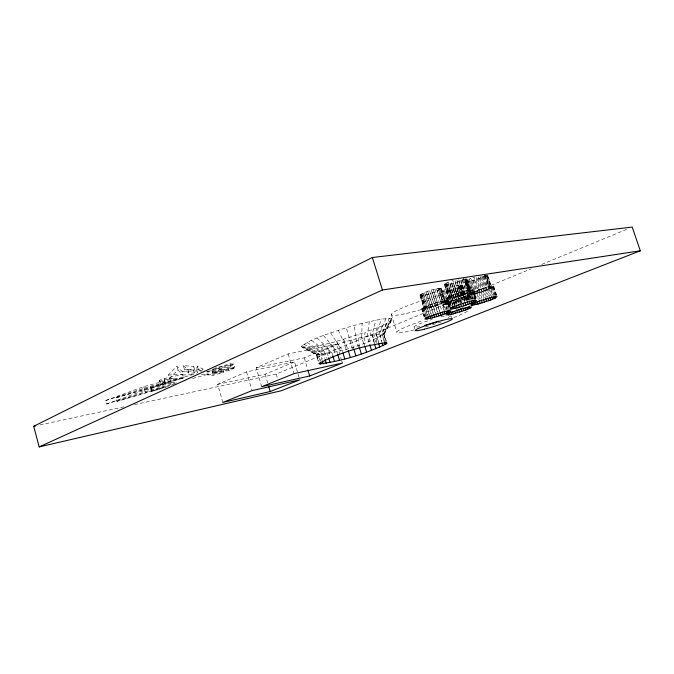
<?xml version="1.0" encoding="UTF-8"?>
<svg xmlns="http://www.w3.org/2000/svg" width="674" height="674" viewBox="0 0 674 674"><rect width="100%" height="100%" fill="white"/><g stroke="black" fill="none" stroke-linecap="round" stroke-linejoin="round"><path stroke-width="0.51" stroke-dasharray="3.37 2.53" d="M362.115 323.276L346.301 327.716L323.343 335.391L311.422 340.21L302.053 345.543L301.522 346.613L302.289 347.287L316.713 354.971C339.831 352.182 364.112 345.627 384.197 334.018L392.066 319.282L391.375 318.583L381.551 319.038L362.115 323.276L361.702 337.472L364.272 345.863M392.066 319.282C385.073 326.452 373.986 328.331 365.022 332.341L363.935 343.428L364.533 345.366M491.498 287.351C484.707 286.989 476.408 290.587 470.005 293.839C476.282 294.412 485.288 290.713 491.498 287.351L487.69 275.253M369.394 321.481L367.111 336.107L369.436 343.614M419.86 295.035C426.465 295.659 435.202 292.238 441.268 288.573C434.258 288.236 426.137 291.446 419.86 295.035L423.845 308.111C431.065 307.614 439.473 305.229 445.278 301.202C437.931 301.792 429.961 304.168 423.845 308.111M194.272 372.966L193.236 369.327L193.767 366.471L183.345 365.603L184.432 369.436L188.897 373.126L194.272 372.966L194.828 370.195L193.767 366.471M368.847 341.667L371.5 329.982M159.317 381.619L159.671 380.203L164.186 378.594L182.443 374.382L183.463 377.962L165.206 382.217L160.69 383.826L160.319 385.191L165.189 383.405L174.221 382.209L173.218 378.67L164.178 379.824L159.317 381.619L160.319 385.191M374.55 343.336L371.989 334.995L375.94 320.057M197.356 366.151L198.409 369.841L197.448 372.865L196.42 369.251L197.356 366.151L202.908 369.091L203.674 371.753M446.904 310.048L441.175 291.8C447.098 287.798 454.984 285.431 462.153 284.992L466.164 297.546C460.317 301.413 452.229 303.839 445.135 304.311C451.243 300.537 458.952 298.119 466.164 297.546M377.347 327.682L373.261 339.974L374.163 342.906M451.1 305.6L444.436 284.622L444.95 283.956L449.415 281.732L453.636 294.993C438.386 301.809 464.42 294.707 466.341 293.19C480.082 286.846 455.093 293.738 453.636 294.993M376.859 341.87L376.185 334.169L381.551 319.038M447.629 300.562L445 302.373L435.682 305.886L425.665 308.599L421.553 308.7L424.687 306.754L432.32 303.856L446.752 300.318L447.629 300.562L449.71 307.125M382.402 325.517L377.069 338.399L378.274 342.316M386.067 318.448L379.58 333.655L381.838 341.002M469.862 294.1L465.759 281.285L467.074 280.165L470.84 278.429L474.993 291.37M386.522 323.545L380.153 336.966L381.669 341.895M389.361 318.297L382.082 333.462L384.332 340.758M389.572 321.81L382.411 335.736L384.247 341.684M391.375 318.583L383.624 333.579L385.865 340.842M391.451 320.377L383.776 334.742L385.621 340.724M473.106 289.972C465.397 294.664 455.068 298.363 446.281 298.355C454.2 293.746 464.049 290.208 473.106 289.972L475.878 298.616M467.621 294.942L471.252 294.715L481.177 292.044L490.807 288.43L493.857 286.492L491.06 286.391L483.553 288.219L468.683 293.83L467.604 294.681L469.163 299.964M442.919 304.884L447.763 302.272L455.927 299.391L463.982 297.217L468.455 296.922L465.7 298.725L456.466 302.179L446.727 304.825L442.919 304.884L444.655 310.36M441.175 291.8C448.218 291.547 456.509 289.053 462.153 284.992M183.463 377.962L169.292 378.754L168.247 375.064L176.933 366.117L182.064 371.34L183.109 375.014L194.264 374.618M169.292 378.754L178.037 369.992L176.933 366.117M465.759 281.285C472.752 281.505 479.981 278.177 486.392 275.295L490.52 288.076M444.436 284.622C451.336 284.925 458.337 281.614 464.715 278.985L468.893 292.061M212.571 369.605L227.888 367.162L232.951 364.895L233.937 368.299L228.865 370.548L213.565 373.059L212.571 369.605L232.951 364.895M222.858 402.42L217.66 384.349L246.549 371.88L294.513 361.921L299.542 378.839M261.697 386.708L256.137 367.734L288.16 353.917L336.68 344.271L341.474 360.101M217.66 384.349L265.118 374.222L294.513 361.921M256.137 367.734L304.252 357.843L336.68 344.271M134.429 404.611L276.273 374.062L531.061 268.842M541.761 264.427L627.334 229.084M176.521 382.866L151.566 389.707L106.652 404.021L105.692 400.524L143.798 386.649L173.218 378.67M106.652 404.021L144.792 390.221L174.221 382.209M302.289 347.287C323.849 346.925 344.591 338.601 365.022 332.341M168.348 386.354L151.574 391.552L150.605 388.089L169.89 381.602L184.137 377.693L185.123 381.164M151.574 391.552L169.907 385.41M115.936 397.845L144.514 389.623L162.973 383.489L163.959 386.977L145.483 393.094L116.905 401.333L115.936 397.845L162.973 383.489M105.692 400.524L150.58 386.185L196.488 373.64M116.905 401.333L163.959 386.977M150.605 388.089L184.137 377.693M211.762 370.026L212.512 372.629L231.123 367.288L234.594 367.465L233.6 364.036L230.112 363.817L215.427 368.029M206.488 371.458L212.209 371.896L222.774 368.914L223.751 372.292L213.186 375.283L207.474 374.913L206.488 371.458L222.774 368.914M174.676 384.045L170.876 385.09L169.89 381.602M192.494 378.493L208.468 374.112L207.718 371.509M212.512 372.629L234.594 367.465M213.565 373.059L233.937 368.299M213.515 368.686L233.6 364.036M386.362 341.036L383.624 333.579C360.523 336.444 336.368 342.965 316.224 354.516L318.339 361.542M39.867 424.974L125.179 406.599M207.474 374.913L223.751 372.292M168.247 375.064L182.443 374.382M201.366 374.365L208.468 374.112M182.064 371.34L202.385 370.784M196.42 369.251L202.908 369.091M183.345 365.603L187.852 369.436L193.236 369.327M184.432 369.436L194.828 370.195M198.409 369.841L203.927 372.646M301.522 346.613L316.224 354.516L318.507 360.961M304.303 347.548L318.145 355.122L319.939 361.07M302.053 345.543L316.713 353.766L318.903 361.037M307.487 347.396L320.47 354.971L321.953 359.899M303.907 344.094L318.187 352.729L320.664 360.961M311.717 346.849L323.613 354.516L324.792 358.442M307.049 342.299L320.613 351.44L322.829 358.795M316.873 345.931L327.463 353.791L328.642 357.692M311.422 340.21L323.941 349.932L326.443 358.239M322.804 344.675L331.92 352.805L332.509 354.751M316.906 337.885L328.078 348.239L330.597 356.588M178.037 369.992L183.109 375.014M329.342 343.108L336.857 351.592L337.438 353.53M323.343 335.391L332.905 346.428L335.433 354.802M330.546 332.804L338.272 344.54L340.538 352.005M336.318 341.28L342.139 350.185L342.729 352.123M371.989 334.995L376.522 342.914M338.281 330.218L344.026 342.636L346.293 350.118M343.555 339.233L347.632 348.627M484.791 275.236L489.231 287.149L485.878 275.144L492.576 296.147M493.705 286.273L496.881 295.861M493.629 286.829L496.645 296.172M493.183 286.189L496.224 295.6M493.031 287.267L495.735 295.667M492.29 286.223L495.339 295.659M492.079 287.806L494.48 295.254M487.403 275.11L494.109 295.844M487.336 275.851L491.152 287.672M486.805 275.068L490.647 286.981M490.807 288.43L493.2 295.861M485.482 275.792L489.602 288.556M484.766 275.312L488.625 287.259M489.248 289.104L491.338 295.6M484.32 276.348L490.47 295.625M483.705 276.584L487.243 287.545M487.454 289.828L489.543 296.307M482.946 276.947L487.041 289.677M485.71 287.613L488.456 296.147M481.809 275.961L485.668 287.933M481.388 277.57L485.482 290.283M485.474 290.57L487.555 297.04M480.09 276.424L483.949 288.396M483.553 288.219L486.611 297.706M479.694 278.202L483.78 290.898M483.359 291.32L485.44 297.782M478.279 276.947L482.129 288.927M481.312 288.893L484.362 298.38M477.917 278.817L482.003 291.505M476.425 277.528L480.267 289.508M481.177 292.044L483.25 298.506M476.105 279.407L480.183 292.095M479.054 289.626L481.8 298.161M478.422 290.115L474.26 277.149L472.491 277.789L476.653 290.747M478.978 292.727L481.051 299.189M474.302 279.946L478.38 292.634M476.847 290.384L479.585 298.911M476.83 293.35L478.902 299.812M472.567 280.435L476.644 293.123M474.757 291.143L477.184 298.717M470.941 280.847L475.018 293.544M474.791 293.906L476.569 299.45M472.912 289.761L475.996 299.382M469.365 279.044L475.684 298.927M469.475 281.168L475.414 299.315M472.836 291.893L475.263 299.458M472.356 290.755L475.111 299.349M468.093 279.634L474.462 299.382M468.211 281.403L473.873 298.927M466.804 278.632L470.722 290.848M467.074 280.165L473.274 299.205M466.753 279.188L472.853 298.616M466.509 278.985L470.41 291.168M467.175 281.53L471.261 294.277M471.252 294.715L472.735 299.349M466.105 279.154L469.736 290.486M470.174 291.918L472.609 299.534M466.332 280.62L470.452 293.485M465.608 278.48L469.795 291.572M466.408 281.555L470.494 294.319M465.894 280.999L470.005 293.839M465.17 279.23L471.876 299.846M468.455 290.208L471.564 299.905M469.862 294.959L471.345 299.593M468.624 292.609L471.05 300.208M468.683 293.83L470.486 299.467M467.596 290.78L463.653 278.463L468.228 290.671L465.085 279.238M468.767 295.077L470.258 299.728M463.56 279.55L467.731 292.6M467.958 294.311L469.761 299.93M468.017 295.069L469.508 299.728M466.593 290.629L469.694 300.343M467.604 294.681L469.399 300.292M462.516 279.702L466.155 291.084M466.821 293.342L468.944 299.981M467.68 296.678L468.86 300.351M462.179 280.157L466.341 293.19M467.756 297.638L468.396 299.644M466.762 296.737L467.646 299.492M466.888 298.144L467.529 300.141M460.89 280.089L467.621 300.882M462.179 285.22L466.181 297.748M460.612 280.788L466.939 300.73M461.901 285.54L466.694 300.604M465.7 298.725L466.332 300.722M461.201 284.849L465.22 297.445M461.336 285.936L465.321 298.422M458.809 279.609L465.675 300.857M464.327 297.546L460.3 284.925L463.779 297.63L459.137 285.11L463.173 297.748M462.297 291.783L465.161 300.907M458.901 281.429L464.47 298.868M464.226 299.366L464.866 301.362M462.676 294.858L464.79 301.48M459.398 286.93L463.375 299.374M456.947 280.148L460.89 292.499M462.196 297.63L463.383 301.329M457.09 282.061L461.243 295.06M457.764 285.397L463.156 302.045M458.093 287.503L462.052 299.93M460.452 295.6L462.263 301.27M455.051 280.746L458.994 293.089M455.245 282.667L461.698 302.769M456.601 288.093L460.561 300.511M460.62 300.764L461.252 302.752M457.697 293.224L460.797 302.938M458.21 296.299L460.317 302.912M457.107 293.721L452.877 280.426L451.083 281.083L455.312 294.361M454.52 286.214L458.556 298.877M453.4 283.223L457.545 296.215M454.975 288.699L458.927 301.101M458.109 298.734L459.289 302.432M458.581 301.48L459.213 303.469M455.456 293.999L458.547 303.704M452.751 286.728L458.109 303.561M451.614 283.72L455.759 296.72M453.257 289.298L457.208 301.691M455.927 299.391L457.402 304.025M456.466 302.179L457.098 304.168M453.332 294.774L456.424 304.471M449.937 284.142L454.975 299.964M451.496 289.862L456.012 304.134M453.737 300.099L454.916 303.797M447.932 282.364L452.144 295.608M454.327 302.845L454.958 304.833M448.421 284.479L452.557 297.495M449.162 287.891L453.189 300.553M449.743 290.393L454.487 305.221M451.968 297.984L454.074 304.614M446.668 282.954L450.872 296.181M447.098 284.714L451.243 297.756M451.605 300.831L452.776 304.53M447.46 288.506L451.479 301.16M452.229 303.46L452.861 305.448M445.666 283.493L452.49 304.96M446.011 284.849L450.156 297.908M450.24 298.346L452.347 304.985M444.95 283.956L449.339 297.967M444.537 284.335L448.817 297.908M446.441 291.278L451.192 306.198M449.592 301.564L451.058 306.181M447.283 297.495L450.342 307.125M447.62 298.734L450.038 306.341M444.469 289.71L448.935 304.016M446.592 297.975L449.465 306.956M447.763 302.272L449.229 306.889M448.37 304.463L449.002 306.451M446.281 298.355L449.078 307.209M446.752 300.318L449.137 307.849M443.273 290.258L447.671 304.269M451.403 316.333L452.246 318.996M445.767 300.393L448.235 308.296M442.321 290.764L448.218 309.391M441.2 288.346L445.337 301.404M440.821 288.228L445.084 301.691M441.647 291.193L445.851 304.488M444.452 300.587L447.452 310.032M440.147 288.211L445.346 304.446M443.703 302.525L439.195 288.295L442.708 301.312L437.982 288.489L442.607 303.039M442.852 300.899L445.885 310.436M443.206 304.547L445.017 310.217M440.998 301.32L443.871 310.2M437.266 290.873L441.293 303.595M436.55 288.784L440.653 301.733M434.941 289.163L441.959 311.329M434.123 292.095L438.142 304.791M433.205 289.626L437.3 302.601M437.839 305.17L439.878 311.632M436.794 302.457L439.785 311.944M432.379 292.701L436.39 305.389M431.385 290.157L435.48 303.132M435.682 305.886L437.721 312.348M434.553 303.132L437.552 312.618M430.585 293.283L434.587 305.971M429.54 290.73L433.635 303.704M433.5 306.569L435.539 313.022M432.32 303.856L435.016 312.382M428.79 293.83L432.792 306.51M427.729 291.345L431.815 304.311M431.352 307.192L433.39 313.654M427.046 294.311L431.048 306.999M430.155 304.597L432.843 313.124M426.002 291.968L430.088 304.926M425.395 294.732L429.397 307.428M424.409 292.592L428.479 305.533M429.287 307.748L431.326 314.219M428.125 305.347L430.804 313.857M423.895 295.069L427.889 307.782M422.994 293.19L427.063 306.114M427.375 308.22L429.414 314.699M426.288 306.072L429.254 315.516M422.573 295.313L426.575 308.043M421.806 293.746L425.867 306.653M425.665 308.599L427.695 315.078M421.477 295.465L425.479 308.212M420.871 294.252L424.923 307.133M424.687 306.754L427.358 315.238M420.635 295.515L424.645 308.279M420.214 294.69L424.258 307.546M420.079 295.456L424.098 308.245M424.199 308.861L426.524 316.274M423.39 307.369L426.052 315.845M423.019 309.004L425.353 316.435M422.421 307.917L425.075 316.367M422.177 309.029L424.51 316.477M421.798 308.363L424.452 316.797M421.553 308.7L424.199 317.117M414.08 327L414.628 328.769M391.341 314.446L396.817 332.097M376.185 334.169L378.737 342.476M359.267 347.135L358.088 334.708M358.501 347.455L355.931 339.047L354.33 325.373M353.783 348.888L350.868 337.025M352.536 349.199L346.301 327.716M341.769 361.087L342.375 363.067M304.252 357.843L307.563 368.914M288.16 353.917L294.016 373.64M276.273 374.062L277.722 378.982M265.118 374.222L267.662 382.874M246.549 371.88L252.017 390.625M230.112 363.817L231.123 367.288M227.888 367.162L228.865 370.548M212.209 371.896L213.186 375.283M187.852 369.436L188.897 373.126M164.186 378.594L165.206 382.217M164.178 379.824L165.189 383.405M159.671 380.203L160.69 383.826M151.035 386.741L152.012 390.246M150.58 386.185L151.566 389.707M143.798 386.649L144.792 390.221M144.514 389.623L145.483 393.094M467.411 311.219A37.584 3.513 -17.4 0 1 453.13 317.749M441.259 321.97A37.584 3.513 -17.4 0 1 430.484 325.416M428.689 325.955A37.584 3.513 -17.4 0 1 425.117 327M414.063 329.974A37.584 3.513 -17.4 0 1 397.154 331.566A37.584 3.513 -17.4 0 1 423.213 320.445M450.889 315.82A19.403 1.811 -17.4 0 1 447.595 317.656M419.894 326.511A19.403 1.811 -17.4 0 1 415.302 325.871A19.403 1.811 -17.4 0 1 432.219 319.409M440.821 316.94A19.403 1.811 -17.4 0 1 445.624 315.803M406.447 313.41A37.508 4.204 -17.5 0 0 462.76 292.693A37.508 4.204 -17.5 0 0 412.168 304.033A37.508 4.204 -17.5 0 0 406.447 313.41"/><path stroke-width="1.01" d="M386.547 343.715L386.977 343.041L386.429 342.662C363.269 345.779 339.435 352.527 318.937 363.547L319.409 363.952C342.51 361.062 365.578 353.816 386.547 343.715L385.932 341.718M449.415 312.02L450.898 310.866L446.146 311.304L437.847 313.562L429.557 316.46L424.78 318.987L430.576 318.389L443.113 314.606L449.415 312.02L448.825 310.158M474.791 301.784L476.493 300.528L471.867 300.874L463.409 303.174L453.105 306.889L449.684 309.122L457.216 307.917L470.157 303.772L474.791 301.784L474.184 299.879M470.081 308.136L471.674 306.99L467.225 307.378L459.171 309.577L450.982 312.424L446.095 314.927L451.521 314.396L465.692 309.998L470.081 308.136L469.441 306.139M495.382 298.043L497.05 296.602L491.076 297.52L482.407 300.056L474.488 302.98L470.907 305.204L478.051 304.067L490.731 300.014L495.382 298.043L494.783 296.181M33.7 426.297L372.351 257.51L632.204 227.079L640.3 250.804L281.201 390.768L39.176 446.921L33.7 426.297L35.756 425.858M39.176 446.921L382.428 289.988L640.3 250.804M270.198 391.518L299.837 379.833L252.017 390.625L222.858 402.42L270.198 391.518L268.791 386.716M309.661 375.966L342.375 363.067L294.016 373.64L261.697 386.708L309.661 375.966L307.858 369.925M493.503 296.787L494.101 298.641M491.641 296.526L492.534 299.307M489.838 297.234L490.731 300.014M487.858 297.967L488.751 300.739M485.735 298.708L486.628 301.472M483.553 299.424L484.438 302.196M481.354 300.107L482.239 302.879M479.197 300.739L480.09 303.511M477.158 301.295L478.051 304.067M475.583 302.685L476.173 304.53M473.923 303.047L474.513 304.901M472.912 300.486L473.527 302.39M472.533 303.308L473.123 305.162M471.353 301.16L471.96 303.056M471.446 303.443L472.036 305.297M469.247 300.933L470.157 303.772M467.242 301.674L468.144 304.513M468.245 306.704L468.885 308.7M466.77 307.336L467.402 309.324M465.094 302.424L465.995 305.263M465.052 308.01L465.692 309.998M462.861 303.165L463.771 305.996M462.836 307.715L463.779 310.697M460.62 303.864L461.522 306.695M460.797 308.431L461.741 311.405M458.413 304.505L459.314 307.344M458.674 309.122L459.617 312.096M456.315 305.078L457.216 307.917M456.534 309.787L457.478 312.761M454.369 305.558L455.279 308.397M454.748 311.396L455.38 313.376M452.65 305.937L453.551 308.785M451.487 307.15L452.094 309.054M452.743 311.944L453.375 313.924M450.333 307.293L450.94 309.197M450.577 311.413L451.521 314.396M449.246 312.778L449.878 314.766M447.646 310.722L448.235 312.584M447.848 313.039L448.48 315.036M446.18 311.363L446.761 313.216M444.158 311.118L445.042 313.899M442.237 311.835L443.113 314.606M440.173 312.559L441.049 315.331M438.016 313.267L438.892 316.039M435.834 313.949L436.701 316.721M433.677 314.581L434.553 317.344M431.613 315.137L432.489 317.909M429.7 315.617L430.576 318.389M427.99 316.005L428.866 318.777M426.819 317.201L427.4 319.055M425.648 317.361L426.229 319.223M372.351 257.51L382.428 289.988M384.247 341.684L385.157 344.65M381.973 342.881L382.883 345.838M378.577 343.293L379.782 347.211M374.458 343.883L375.957 348.761M369.74 344.583L371.526 350.421M364.828 346.335L366.605 352.148M359.562 348.104L361.331 353.909M354.077 349.848L355.838 355.653M348.222 350.564L350.278 357.33M343.015 353.092L344.776 358.897M337.733 354.499L339.494 360.32M332.804 355.72L334.565 361.559M328.642 357.692L330.117 362.578M325.087 359.419L326.267 363.345M322.256 360.885L323.141 363.842M320.234 362.064L320.832 364.044M438.496 321.161A19.403 1.811 -17.4 0 1 428.175 324.405M427.257 324.666A19.403 1.811 -17.4 0 1 424.595 325.382M424.393 329.19A19.411 1.744 -17.4 0 0 452.246 318.996A19.411 1.744 -17.4 0 0 424.485 326.005A19.411 1.744 -17.4 0 0 424.393 329.19"/></g></svg>
